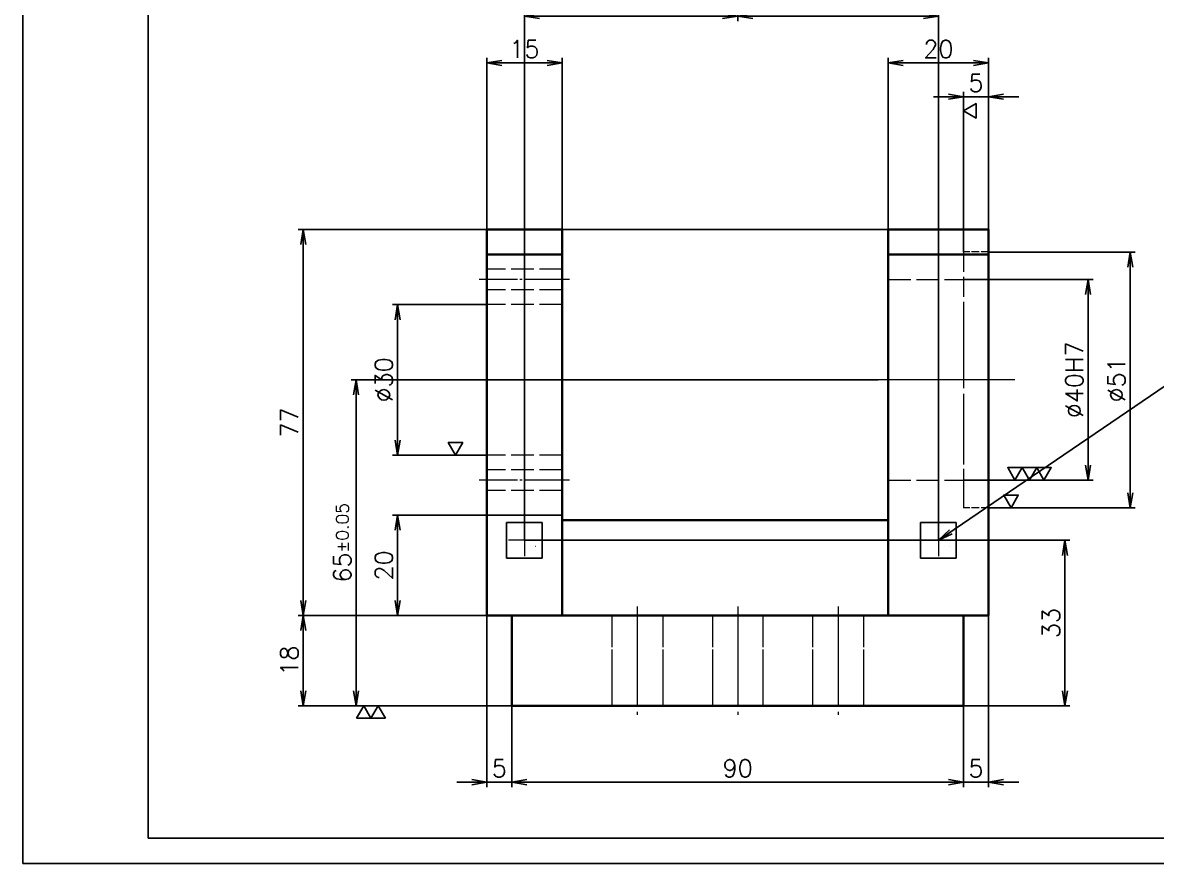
# Model space of a CAD drawing. Extents: x 0 to 18500, y -51 to 3802.
# Drawn here: x 11429.7 to 11655.7, y -5.1 to 162.5 of the extents above; entities that cross this region are included whole.
import ezdxf

# ---------------------------------------------------------------- set-up
doc = ezdxf.new("R2010")
doc.units = 0
doc.header["$MEASUREMENT"] = 0
for name, pattern in [('CENTER-HOKUTO', [23, 20, -1, 1, -1]), ('DASHED', [15, 12, -3]), ('HIDDEN-HOKUTO', [3.8, 2.5, -1.3])]:
    doc.linetypes.add(name, pattern=pattern)
doc.layers.get('0').update_dxf_attribs({"linetype": 'CONTINUOUS'})
doc.layers.get('DEFPOINTS').update_dxf_attribs({"linetype": 'CONTINUOUS'})
for name, color, linetype in [('AM_7', 2, 'CENTER-HOKUTO'), ('AM_HID', 1, 'HIDDEN-HOKUTO'), ('AM_VIS', 7, 'CONTINUOUS'), ('WORD_DIM', 253, 'CONTINUOUS')]:
    doc.layers.add(name, color=color, linetype=linetype)
doc.styles.get("Standard").update_dxf_attribs({"font": 'romans.shx', "bigfont": 'bigfont.shx'})
doc.dimstyles.get("Standard").update_dxf_attribs({"dimtxt": 3.5, "dimasz": 3, "dimexe": 1, "dimexo": 0, "dimgap": 1, "dimtad": 3, "dimdsep": 46, "dimtxsty": 'Standard', "dimblk1": 'OPEN', "dimblk2": 'OPEN', "dimsah": 1, "dimcen": 0, "dimclrd": 256, "dimclre": 256, "dimclrt": 3, "dimadec": 0, "dimazin": 0, "dimtfac": 1, "dimtmove": 0, "dimatfit": 3, "dimldrblk": 'OPEN', "dimfxl": 0, "dimtolj": 1, "dimtzin": 0, "dimarcsym": 0})

# ---------------------------------------------------------------- blocks, each defined once
blk = doc.blocks.new('_OPEN')
at = {"color": 0}
for p, q in [((-1, 0.167), (0, 0)), ((-1, -0.167), (0, 0)), ((0, 0), (-1, 0))]:
    blk.add_line(p, q, dxfattribs=at)
blk = doc.blocks.new('*D798')
at = {"layer": 'DEFPOINTS', "color": 0, "linetype": 'Continuous', "ltscale": 5}
for p in [(11527.22, 26.29), (11617.22, 26.29), (11617.22, 11.06)]:
    blk.add_point(p, dxfattribs=at)
at = {"layer": 'WORD_DIM', "linetype": 'Continuous', "lineweight": -2, "ltscale": 5}
for p, q in [((11527.22, 26.29), (11527.22, 10.06)), ((11617.22, 26.29), (11617.22, 10.06)), ((11530.22, 11.06), (11614.22, 11.06))]:
    blk.add_line(p, q, dxfattribs=at)
at = {"layer": 'WORD_DIM', "linetype": 'Continuous', "lineweight": -2, "ltscale": 5, "xscale": 3, "yscale": 3, "zscale": 3, "rotation": 180}
blk.add_blockref('_OPEN', (11527.22, 11.06), dxfattribs=at)
at = {"layer": 'WORD_DIM', "linetype": 'Continuous', "lineweight": -2, "ltscale": 5, "xscale": 3, "yscale": 3, "zscale": 3}
blk.add_blockref('_OPEN', (11617.22, 11.06), dxfattribs=at)
at = {"layer": 'WORD_DIM', "color": 3, "linetype": 'Continuous', "ltscale": 5, "insert": (11572.22, 13.81), "char_height": 3.5, "attachment_point": 5}
blk.add_mtext('\\A1;90', dxfattribs=at)
blk = doc.blocks.new('*D799')
at = {"layer": 'DEFPOINTS', "color": 0, "linetype": 'Continuous', "ltscale": 5}
for p in [(11485.63, 44.29), (11527.22, 44.29), (11527.22, 26.29)]:
    blk.add_point(p, dxfattribs=at)
at = {"layer": 'WORD_DIM', "linetype": 'Continuous', "lineweight": -2, "ltscale": 5}
for p, q in [((11527.22, 44.29), (11484.63, 44.29)), ((11485.63, 29.29), (11485.63, 41.29)), ((11527.22, 26.29), (11484.63, 26.29))]:
    blk.add_line(p, q, dxfattribs=at)
at = {"layer": 'WORD_DIM', "linetype": 'Continuous', "lineweight": -2, "ltscale": 5, "xscale": 3, "yscale": 3, "zscale": 3}
for p, rotation in [((11485.63, 44.29), 90), ((11485.63, 26.29), 270)]:
    blk.add_blockref('_OPEN', p, dxfattribs=dict(at, rotation=rotation))
at = {"layer": 'WORD_DIM', "color": 3, "linetype": 'Continuous', "ltscale": 5, "insert": (11482.88, 35.29), "char_height": 3.5, "attachment_point": 5, "rotation": 90}
blk.add_mtext('\\A1;18', dxfattribs=at)
blk = doc.blocks.new('shiage2')
at = {"layer": 'WORD_DIM', "color": 3, "linetype": 'Continuous'}
for p, q in [((-1.44, 2.5), (4.33, 2.5)), ((0, 0), (-1.44, 2.5)), ((1.44, 2.5), (0, 0)), ((2.89, 0), (1.44, 2.5)), ((4.33, 2.5), (2.89, 0))]:
    blk.add_line(p, q, dxfattribs=at)
blk = doc.blocks.new('*D801')
at = {"layer": 'DEFPOINTS', "color": 0, "linetype": 'Continuous', "ltscale": 5}
for p in [(11522.22, 44.29), (11527.22, 44.29), (11527.22, 11.06)]:
    blk.add_point(p, dxfattribs=at)
at = {"layer": 'WORD_DIM', "linetype": 'Continuous', "lineweight": -2, "ltscale": 5}
for p, q in [((11522.22, 44.29), (11522.22, 10.06)), ((11527.22, 44.29), (11527.22, 10.06)), ((11519.22, 11.06), (11516.22, 11.06)), ((11522.22, 11.06), (11527.22, 11.06)), ((11530.22, 11.06), (11533.22, 11.06))]:
    blk.add_line(p, q, dxfattribs=at)
at = {"layer": 'WORD_DIM', "linetype": 'Continuous', "lineweight": -2, "ltscale": 5, "xscale": 3, "yscale": 3, "zscale": 3}
blk.add_blockref('_OPEN', (11522.22, 11.06), dxfattribs=at)
at = {"layer": 'WORD_DIM', "linetype": 'Continuous', "lineweight": -2, "ltscale": 5, "xscale": 3, "yscale": 3, "zscale": 3, "rotation": 180}
blk.add_blockref('_OPEN', (11527.22, 11.06), dxfattribs=at)
at = {"layer": 'WORD_DIM', "color": 3, "linetype": 'Continuous', "ltscale": 5, "insert": (11524.72, 13.81), "char_height": 3.5, "attachment_point": 5}
blk.add_mtext('\\A1;5', dxfattribs=at)
blk = doc.blocks.new('*D802')
at = {"layer": 'DEFPOINTS', "color": 0, "linetype": 'Continuous', "ltscale": 5}
for p in [(11617.22, 44.29), (11622.22, 44.29), (11622.22, 11.06)]:
    blk.add_point(p, dxfattribs=at)
at = {"layer": 'WORD_DIM', "linetype": 'Continuous', "lineweight": -2, "ltscale": 5}
for p, q in [((11617.22, 44.29), (11617.22, 10.06)), ((11622.22, 44.29), (11622.22, 10.06)), ((11614.22, 11.06), (11611.22, 11.06)), ((11617.22, 11.06), (11622.22, 11.06)), ((11625.22, 11.06), (11628.22, 11.06))]:
    blk.add_line(p, q, dxfattribs=at)
at = {"layer": 'WORD_DIM', "linetype": 'Continuous', "lineweight": -2, "ltscale": 5, "xscale": 3, "yscale": 3, "zscale": 3}
blk.add_blockref('_OPEN', (11617.22, 11.06), dxfattribs=at)
at = {"layer": 'WORD_DIM', "linetype": 'Continuous', "lineweight": -2, "ltscale": 5, "xscale": 3, "yscale": 3, "zscale": 3, "rotation": 180}
blk.add_blockref('_OPEN', (11622.22, 11.06), dxfattribs=at)
at = {"layer": 'WORD_DIM', "color": 3, "linetype": 'Continuous', "ltscale": 5, "insert": (11619.72, 13.81), "char_height": 3.5, "attachment_point": 5}
blk.add_mtext('\\A1;5', dxfattribs=at)
blk = doc.blocks.new('*D803')
at = {"layer": 'DEFPOINTS', "color": 0, "linetype": 'Continuous', "ltscale": 5}
for p in [(11522.22, 154.51), (11522.22, 121.29), (11537.22, 121.29)]:
    blk.add_point(p, dxfattribs=at)
at = {"layer": 'WORD_DIM', "linetype": 'Continuous', "lineweight": -2, "ltscale": 5}
for p, q in [((11522.22, 121.29), (11522.22, 155.51)), ((11534.22, 154.51), (11525.22, 154.51)), ((11537.22, 121.29), (11537.22, 155.51))]:
    blk.add_line(p, q, dxfattribs=at)
at = {"layer": 'WORD_DIM', "linetype": 'Continuous', "lineweight": -2, "ltscale": 5, "xscale": 3, "yscale": 3, "zscale": 3, "rotation": 180}
blk.add_blockref('_OPEN', (11522.22, 154.51), dxfattribs=at)
at = {"layer": 'WORD_DIM', "linetype": 'Continuous', "lineweight": -2, "ltscale": 5, "xscale": 3, "yscale": 3, "zscale": 3}
blk.add_blockref('_OPEN', (11537.22, 154.51), dxfattribs=at)
at = {"layer": 'WORD_DIM', "color": 3, "linetype": 'Continuous', "ltscale": 5, "insert": (11529.72, 157.26), "char_height": 3.5, "attachment_point": 5}
blk.add_mtext('\\A1;15', dxfattribs=at)
blk = doc.blocks.new('*D804')
at = {"layer": 'DEFPOINTS', "color": 0, "linetype": 'Continuous', "ltscale": 5}
for p in [(11622.22, 154.51), (11622.22, 142.29), (11602.22, 121.29)]:
    blk.add_point(p, dxfattribs=at)
at = {"layer": 'WORD_DIM', "linetype": 'Continuous', "lineweight": -2, "ltscale": 5}
for p, q in [((11602.22, 121.29), (11602.22, 155.51)), ((11605.22, 154.51), (11619.22, 154.51)), ((11622.22, 142.29), (11622.22, 155.51))]:
    blk.add_line(p, q, dxfattribs=at)
at = {"layer": 'WORD_DIM', "linetype": 'Continuous', "lineweight": -2, "ltscale": 5, "xscale": 3, "yscale": 3, "zscale": 3, "rotation": 180}
blk.add_blockref('_OPEN', (11602.22, 154.51), dxfattribs=at)
at = {"layer": 'WORD_DIM', "linetype": 'Continuous', "lineweight": -2, "ltscale": 5, "xscale": 3, "yscale": 3, "zscale": 3}
blk.add_blockref('_OPEN', (11622.22, 154.51), dxfattribs=at)
at = {"layer": 'WORD_DIM', "color": 3, "linetype": 'Continuous', "ltscale": 5, "insert": (11612.22, 157.26), "char_height": 3.5, "attachment_point": 5}
blk.add_mtext('\\A1;20', dxfattribs=at)
blk = doc.blocks.new('*D805')
at = {"layer": 'DEFPOINTS', "color": 0, "linetype": 'Continuous', "ltscale": 5}
for p in [(11537.22, 64.29), (11504.45, 44.29), (11537.22, 44.29)]:
    blk.add_point(p, dxfattribs=at)
at = {"layer": 'WORD_DIM', "linetype": 'Continuous', "lineweight": -2, "ltscale": 5}
for p, q in [((11537.22, 64.29), (11503.45, 64.29)), ((11504.45, 61.29), (11504.45, 47.29)), ((11537.22, 44.29), (11503.45, 44.29))]:
    blk.add_line(p, q, dxfattribs=at)
at = {"layer": 'WORD_DIM', "linetype": 'Continuous', "lineweight": -2, "ltscale": 5, "xscale": 3, "yscale": 3, "zscale": 3}
for p, rotation in [((11504.45, 64.29), 90), ((11504.45, 44.29), 270)]:
    blk.add_blockref('_OPEN', p, dxfattribs=dict(at, rotation=rotation))
at = {"layer": 'WORD_DIM', "color": 3, "linetype": 'Continuous', "ltscale": 5, "insert": (11501.7, 54.29), "char_height": 3.5, "attachment_point": 5, "rotation": 90}
blk.add_mtext('\\A1;20', dxfattribs=at)
blk = doc.blocks.new('*D808')
at = {"layer": 'DEFPOINTS', "color": 0, "linetype": 'Continuous', "ltscale": 5}
for p in [(11485.63, 121.29), (11602.22, 121.29), (11522.22, 44.29)]:
    blk.add_point(p, dxfattribs=at)
at = {"layer": 'WORD_DIM', "linetype": 'Continuous', "lineweight": -2, "ltscale": 5}
for p, q in [((11602.22, 121.29), (11484.63, 121.29)), ((11485.63, 47.29), (11485.63, 118.29)), ((11522.22, 44.29), (11484.63, 44.29))]:
    blk.add_line(p, q, dxfattribs=at)
at = {"layer": 'WORD_DIM', "linetype": 'Continuous', "lineweight": -2, "ltscale": 5, "xscale": 3, "yscale": 3, "zscale": 3}
for p, rotation in [((11485.63, 121.29), 90), ((11485.63, 44.29), 270)]:
    blk.add_blockref('_OPEN', p, dxfattribs=dict(at, rotation=rotation))
at = {"layer": 'WORD_DIM', "color": 3, "linetype": 'Continuous', "ltscale": 5, "insert": (11482.88, 82.79), "char_height": 3.5, "attachment_point": 5, "rotation": 90}
blk.add_mtext('\\A1;77', dxfattribs=at)
blk = doc.blocks.new('MARK_M6BOLT')
at = {"color": 3, "linetype": 'Continuous'}
for p, q in [((-1.77, 1.77), (1.77, 1.77)), ((-1.77, -1.77), (-1.77, 1.77)), ((1.77, -1.77), (1.77, 1.77)), ((-1.77, -1.77), (1.77, -1.77))]:
    blk.add_line(p, q, dxfattribs=at)
blk = doc.blocks.new('*D819')
at = {"layer": 'DEFPOINTS', "color": 0, "linetype": 'Continuous', "ltscale": 5}
for p in [(11529.72, 59.29), (11637.43, 59.29), (11617.22, 26.29)]:
    blk.add_point(p, dxfattribs=at)
at = {"layer": 'WORD_DIM', "linetype": 'Continuous', "lineweight": -2, "ltscale": 5}
for p, q in [((11529.72, 59.29), (11638.43, 59.29)), ((11637.43, 29.29), (11637.43, 56.29)), ((11617.22, 26.29), (11638.43, 26.29))]:
    blk.add_line(p, q, dxfattribs=at)
at = {"layer": 'WORD_DIM', "linetype": 'Continuous', "lineweight": -2, "ltscale": 5, "xscale": 3, "yscale": 3, "zscale": 3}
for p, rotation in [((11637.43, 59.29), 90), ((11637.43, 26.29), 270)]:
    blk.add_blockref('_OPEN', p, dxfattribs=dict(at, rotation=rotation))
at = {"layer": 'WORD_DIM', "color": 3, "linetype": 'Continuous', "ltscale": 5, "insert": (11634.68, 42.79), "char_height": 3.5, "attachment_point": 5, "rotation": 90}
blk.add_mtext('\\A1;33', dxfattribs=at)
blk = doc.blocks.new('*D820')
at = {"layer": 'DEFPOINTS', "color": 0, "linetype": 'Continuous', "ltscale": 5}
for p in [(11572.22, 226.51), (11612.22, 163.84), (11612.22, 59.29)]:
    blk.add_point(p, dxfattribs=at)
at = {"layer": 'WORD_DIM', "linetype": 'Continuous', "lineweight": -2, "ltscale": 5}
for p, q in [((11572.22, 226.51), (11572.22, 162.84)), ((11575.22, 163.84), (11609.22, 163.84)), ((11612.22, 59.29), (11612.22, 164.84))]:
    blk.add_line(p, q, dxfattribs=at)
at = {"layer": 'WORD_DIM', "linetype": 'Continuous', "lineweight": -2, "ltscale": 5, "xscale": 3, "yscale": 3, "zscale": 3, "rotation": 180}
blk.add_blockref('_OPEN', (11572.22, 163.84), dxfattribs=at)
at = {"layer": 'WORD_DIM', "linetype": 'Continuous', "lineweight": -2, "ltscale": 5, "xscale": 3, "yscale": 3, "zscale": 3}
blk.add_blockref('_OPEN', (11612.22, 163.84), dxfattribs=at)
at = {"layer": 'WORD_DIM', "color": 3, "linetype": 'Continuous', "ltscale": 5, "insert": (11592.22, 166.59), "char_height": 3.5, "attachment_point": 5}
blk.add_mtext('\\A1;40', dxfattribs=at)
blk = doc.blocks.new('*D821')
at = {"layer": 'DEFPOINTS', "color": 0, "linetype": 'Continuous', "ltscale": 5}
for p in [(11572.22, 226.51), (11572.22, 163.84), (11529.72, 59.29)]:
    blk.add_point(p, dxfattribs=at)
at = {"layer": 'WORD_DIM', "linetype": 'Continuous', "lineweight": -2, "ltscale": 5}
for p, q in [((11572.22, 226.51), (11572.22, 162.84)), ((11529.72, 59.29), (11529.72, 164.84)), ((11532.72, 163.84), (11569.22, 163.84))]:
    blk.add_line(p, q, dxfattribs=at)
at = {"layer": 'WORD_DIM', "linetype": 'Continuous', "lineweight": -2, "ltscale": 5, "xscale": 3, "yscale": 3, "zscale": 3, "rotation": 180}
blk.add_blockref('_OPEN', (11529.72, 163.84), dxfattribs=at)
at = {"layer": 'WORD_DIM', "linetype": 'Continuous', "lineweight": -2, "ltscale": 5, "xscale": 3, "yscale": 3, "zscale": 3}
blk.add_blockref('_OPEN', (11572.22, 163.84), dxfattribs=at)
at = {"layer": 'WORD_DIM', "color": 3, "linetype": 'Continuous', "ltscale": 5, "insert": (11550.97, 166.59), "char_height": 3.5, "attachment_point": 5}
blk.add_mtext('\\A1;42.5', dxfattribs=at)
blk = doc.blocks.new('*D787')
at = {"layer": 'DEFPOINTS', "color": 0, "linetype": 'Continuous'}
for p in [(11622.22, 116.79), (11622.22, 65.79), (11650.46, 65.79)]:
    blk.add_point(p, dxfattribs=at)
at = {"layer": 'WORD_DIM', "linetype": 'Continuous', "lineweight": -2}
for p, q in [((11622.22, 116.79), (11651.46, 116.79)), ((11650.46, 113.79), (11650.46, 68.79)), ((11622.22, 65.79), (11651.46, 65.79))]:
    blk.add_line(p, q, dxfattribs=at)
at = {"layer": 'WORD_DIM', "linetype": 'Continuous', "lineweight": -2, "xscale": 3, "yscale": 3, "zscale": 3}
for p, rotation in [((11650.46, 116.79), 90), ((11650.46, 65.79), 270)]:
    blk.add_blockref('_OPEN', p, dxfattribs=dict(at, rotation=rotation))
at = {"layer": 'WORD_DIM', "color": 3, "linetype": 'Continuous', "insert": (11647.71, 91.29), "char_height": 3.5, "attachment_point": 5, "rotation": 90}
blk.add_mtext('\\A1;%%c51', dxfattribs=at)
blk = doc.blocks.new('*D788')
at = {"layer": 'DEFPOINTS', "color": 0, "linetype": 'Continuous'}
for p in [(11617.22, 147.75), (11622.22, 121.29), (11617.22, 116.79)]:
    blk.add_point(p, dxfattribs=at)
at = {"layer": 'WORD_DIM', "linetype": 'Continuous', "lineweight": -2}
for p, q in [((11614.22, 147.75), (11611.22, 147.75)), ((11617.22, 116.79), (11617.22, 148.75)), ((11622.22, 147.75), (11617.22, 147.75)), ((11622.22, 121.29), (11622.22, 148.75)), ((11625.22, 147.75), (11628.22, 147.75))]:
    blk.add_line(p, q, dxfattribs=at)
at = {"layer": 'WORD_DIM', "linetype": 'Continuous', "lineweight": -2, "xscale": 3, "yscale": 3, "zscale": 3}
blk.add_blockref('_OPEN', (11617.22, 147.75), dxfattribs=at)
at = {"layer": 'WORD_DIM', "linetype": 'Continuous', "lineweight": -2, "xscale": 3, "yscale": 3, "zscale": 3, "rotation": 180}
blk.add_blockref('_OPEN', (11622.22, 147.75), dxfattribs=at)
at = {"layer": 'WORD_DIM', "color": 3, "linetype": 'Continuous', "insert": (11619.72, 150.5), "char_height": 3.5, "attachment_point": 5}
blk.add_mtext('\\A1;5', dxfattribs=at)
blk = doc.blocks.new('*D789')
at = {"layer": 'DEFPOINTS', "color": 0, "linetype": 'Continuous'}
for p in [(11522.22, 106.29), (11504.45, 76.29), (11522.22, 76.29)]:
    blk.add_point(p, dxfattribs=at)
at = {"layer": 'WORD_DIM', "linetype": 'Continuous', "lineweight": -2}
for p, q in [((11522.22, 106.29), (11503.45, 106.29)), ((11504.45, 103.29), (11504.45, 79.29)), ((11522.22, 76.29), (11503.45, 76.29))]:
    blk.add_line(p, q, dxfattribs=at)
at = {"layer": 'WORD_DIM', "linetype": 'Continuous', "lineweight": -2, "xscale": 3, "yscale": 3, "zscale": 3}
for p, rotation in [((11504.45, 106.29), 90), ((11504.45, 76.29), 270)]:
    blk.add_blockref('_OPEN', p, dxfattribs=dict(at, rotation=rotation))
at = {"layer": 'WORD_DIM', "color": 3, "linetype": 'Continuous', "insert": (11501.7, 91.29), "char_height": 3.5, "attachment_point": 5, "rotation": 90}
blk.add_mtext('\\A1;%%c30', dxfattribs=at)
blk = doc.blocks.new('*D790')
at = {"layer": 'DEFPOINTS', "color": 0, "linetype": 'Continuous'}
for p in [(11496.18, 91.29), (11600.22, 91.29), (11527.22, 26.29)]:
    blk.add_point(p, dxfattribs=at)
at = {"layer": 'WORD_DIM', "linetype": 'Continuous', "lineweight": -2}
for p, q in [((11600.22, 91.29), (11495.18, 91.29)), ((11496.18, 29.29), (11496.18, 88.29)), ((11527.22, 26.29), (11495.18, 26.29))]:
    blk.add_line(p, q, dxfattribs=at)
at = {"layer": 'WORD_DIM', "linetype": 'Continuous', "lineweight": -2, "xscale": 3, "yscale": 3, "zscale": 3}
for p, rotation in [((11496.18, 91.29), 90), ((11496.18, 26.29), 270)]:
    blk.add_blockref('_OPEN', p, dxfattribs=dict(at, rotation=rotation))
at = {"layer": 'WORD_DIM', "color": 3, "linetype": 'Continuous', "insert": (11493.43, 58.79), "char_height": 3.5, "attachment_point": 5, "rotation": 90}
blk.add_mtext('\\A1;65{\\H0.715x;%%p0.05}', dxfattribs=at)
blk = doc.blocks.new('*D755')
at = {"layer": 'DEFPOINTS', "color": 0, "linetype": 'Continuous'}
for p in [(11617.22, 111.29), (11617.22, 71.29), (11642.06, 71.29)]:
    blk.add_point(p, dxfattribs=at)
at = {"layer": 'WORD_DIM', "linetype": 'Continuous', "lineweight": -2}
for p, q in [((11617.22, 111.29), (11643.06, 111.29)), ((11642.06, 108.29), (11642.06, 74.29)), ((11617.22, 71.29), (11643.06, 71.29))]:
    blk.add_line(p, q, dxfattribs=at)
at = {"layer": 'WORD_DIM', "linetype": 'Continuous', "lineweight": -2, "xscale": 3, "yscale": 3, "zscale": 3}
for p, rotation in [((11642.06, 111.29), 90), ((11642.06, 71.29), 270)]:
    blk.add_blockref('_OPEN', p, dxfattribs=dict(at, rotation=rotation))
at = {"layer": 'WORD_DIM', "color": 3, "linetype": 'Continuous', "insert": (11639.31, 91.29), "char_height": 3.5, "attachment_point": 5, "rotation": 90}
blk.add_mtext('\\A1;%%C40H7', dxfattribs=at)

msp = doc.modelspace()

# ---------------------------------------------------------------- linework, layer by layer
at = {"layer": 'AM_7', "lineweight": 13, "ltscale": 0.45}
for p, q in [((11538.71654, 111.29388), (11520.71654, 111.29388)), ((11538.71654, 91.29388), (11520.71654, 91.29388)), ((11538.71654, 71.29388), (11520.71654, 71.29388))]:
    msp.add_line(p, q, dxfattribs=at)
at = {"layer": 'AM_7', "lineweight": 13}
for p, q in [((11627.47724, 91.29388), (11597.13372, 91.29388)), ((11624.21654, 91.29388), (11600.21654, 91.29388)), ((11529.71654, 62.48993), (11529.71654, 56.09784)), ((11612.21654, 62.48993), (11612.21654, 56.09784)), ((11532.9138, 59.29388), (11526.52122, 59.29388)), ((11615.4138, 59.29388), (11609.02122, 59.29388)), ((11552.21654, 46.09393), (11552.21654, 24.49328)), ((11572.21654, 46.09393), (11572.21654, 24.49328)), ((11592.21654, 46.09393), (11592.21654, 24.49328))]:
    msp.add_line(p, q, dxfattribs=at)
at = {"layer": 'AM_7', "lineweight": 13, "ltscale": 0.159802}
for p, q in [((11529.71654, 62.48993), (11529.71654, 56.09784)), ((11612.21654, 62.48993), (11612.21654, 56.09784)), ((11532.91283, 59.29388), (11526.52074, 59.29388)), ((11615.41283, 59.29388), (11609.02074, 59.29388))]:
    msp.add_line(p, q, dxfattribs=at)
at = {"layer": 'AM_HID', "lineweight": 13}
for p, q in [((11537.21654, 116.29388), (11522.21654, 116.29388)), ((11617.21654, 103.51922), (11617.21654, 65.79388)), ((11547.1638, 44.29388), (11547.1638, 26.29388)), ((11547.1638, 44.29388), (11547.1638, 26.29388)), ((11557.26927, 44.29388), (11557.26927, 26.29388)), ((11557.26927, 44.29388), (11557.26927, 26.29388)), ((11567.21654, 44.29388), (11567.21654, 26.29388)), ((11567.21654, 44.29388), (11567.21654, 26.29388)), ((11577.21654, 44.29388), (11577.21654, 26.29388)), ((11577.21654, 44.29388), (11577.21654, 26.29388)), ((11587.1638, 44.29388), (11587.1638, 26.29388)), ((11587.1638, 44.29388), (11587.1638, 26.29388)), ((11597.26927, 44.29388), (11597.26927, 26.29388)), ((11597.26927, 44.29388), (11597.26927, 26.29388))]:
    msp.add_line(p, q, dxfattribs=at)
at = {"layer": 'AM_HID', "color": 1, "linetype": 'DASHED', "lineweight": 13, "ltscale": 0.375}
for p, q in [((11537.21654, 116.29388), (11522.21654, 116.29388)), ((11537.21654, 113.36084), (11522.21654, 113.36084)), ((11537.21654, 113.36084), (11522.21654, 113.36084)), ((11602.21654, 111.29388), (11617.21654, 111.29388)), ((11537.21654, 109.22686), (11522.21654, 109.22686)), ((11537.21654, 109.22686), (11522.21654, 109.22686)), ((11537.21654, 106.29388), (11522.21654, 106.29388)), ((11537.21654, 76.29388), (11522.21654, 76.29388)), ((11537.21654, 73.36084), (11522.21654, 73.36084)), ((11537.21654, 73.36084), (11522.21654, 73.36084)), ((11602.21654, 71.29388), (11617.21654, 71.29388)), ((11537.21654, 69.22686), (11522.21654, 69.22686)), ((11537.21654, 69.22686), (11522.21654, 69.22686))]:
    msp.add_line(p, q, dxfattribs=at)
at = {"layer": 'AM_HID', "color": 1, "linetype": 'DASHED', "lineweight": 13}
for p, q in [((11602.21654, 116.29388), (11622.21654, 116.29388)), ((11617.21654, 103.51922), (11617.21654, 65.79388)), ((11602.21654, 84.29388), (11602.21654, 44.29388))]:
    msp.add_line(p, q, dxfattribs=at)
at = {"layer": 'AM_HID', "color": 1, "linetype": 'DASHED', "lineweight": 13, "ltscale": 0.331866}
msp.add_line((11617.21654, 116.79388), (11617.21654, 103.51922), dxfattribs=at)
at = {"layer": 'AM_HID', "color": 1, "linetype": 'DASHED', "lineweight": 13, "ltscale": 0.125}
for p, q in [((11622.21654, 116.79388), (11617.21654, 116.79388)), ((11622.21654, 65.79388), (11617.21654, 65.79388))]:
    msp.add_line(p, q, dxfattribs=at)
at = {"layer": 'AM_HID', "color": 1, "linetype": 'DASHED', "lineweight": 13, "ltscale": 0.45}
for p, q in [((11547.1638, 44.29388), (11547.1638, 26.29388)), ((11547.1638, 44.29388), (11547.1638, 26.29388)), ((11557.26976, 44.29388), (11557.26976, 26.29388)), ((11557.26976, 44.29388), (11557.26976, 26.29388)), ((11567.21654, 44.29388), (11567.21654, 26.29388)), ((11567.21654, 44.29388), (11567.21654, 26.29388)), ((11577.21654, 44.29388), (11577.21654, 26.29388)), ((11577.21654, 44.29388), (11577.21654, 26.29388)), ((11587.1638, 44.29388), (11587.1638, 26.29388)), ((11587.1638, 44.29388), (11587.1638, 26.29388)), ((11597.26976, 44.29388), (11597.26976, 26.29388)), ((11597.26976, 44.29388), (11597.26976, 26.29388))]:
    msp.add_line(p, q, dxfattribs=at)
at = {"layer": 'AM_HID', "color": 1, "linetype": 'DASHED', "lineweight": 13}
for centre in [(11529.71654, 59.29388), (11612.21654, 59.29388)]:
    msp.add_arc(centre, 2.4585, 331.3510345, 332.3978908, dxfattribs=at)
at = {"layer": 'AM_VIS', "linetype": 'Continuous'}
for p, q in [((11454.71906, -0.13158), (11454.71906, 286.86842)), ((11844.71906, -0.13158), (11454.71906, -0.13158))]:
    msp.add_line(p, q, dxfattribs=at)
at = {"layer": 'AM_VIS', "lineweight": 35, "ltscale": 0.375}
for p, q in [((11537.21654, 121.29388), (11522.21654, 121.29388)), ((11537.21654, 121.29388), (11522.21654, 121.29388)), ((11537.21654, 116.29388), (11522.21654, 116.29388)), ((11537.21654, 116.29388), (11522.21654, 116.29388)), ((11522.21654, 44.29388), (11537.21654, 44.29388)), ((11522.21654, 44.29388), (11537.21654, 44.29388))]:
    msp.add_line(p, q, dxfattribs=at)
at = {"layer": 'AM_VIS', "lineweight": 35, "ltscale": 0.075}
for p, q in [((11522.21654, 118.29388), (11522.21654, 121.29388)), ((11522.21654, 118.29388), (11522.21654, 121.29388)), ((11537.21654, 118.29388), (11537.21654, 121.29388)), ((11537.21654, 118.29388), (11537.21654, 121.29388))]:
    msp.add_line(p, q, dxfattribs=at)
at = {"layer": 'AM_VIS', "lineweight": 35}
for p, q in [((11522.21654, 121.29388), (11522.21654, 44.29388)), ((11537.21654, 121.29388), (11537.21654, 44.29388)), ((11602.21654, 121.29388), (11602.21654, 44.29388)), ((11602.21654, 121.29388), (11622.21654, 121.29388)), ((11602.21654, 121.29388), (11602.21654, 44.29388)), ((11602.21654, 121.29388), (11622.21654, 121.29388)), ((11622.21654, 121.29388), (11622.21654, 44.29388)), ((11622.21654, 121.29388), (11622.21654, 44.29388)), ((11602.21654, 116.29388), (11622.21654, 116.29388)), ((11537.21654, 84.29388), (11537.21654, 44.29388)), ((11537.21654, 84.29388), (11537.21654, 44.29388)), ((11537.21654, 63.29388), (11602.21654, 63.29388)), ((11537.21654, 63.29388), (11602.21654, 63.29388)), ((11527.21654, 44.29388), (11617.21654, 44.29388)), ((11527.21654, 44.29388), (11617.21654, 44.29388)), ((11537.21654, 44.29388), (11602.21654, 44.29388)), ((11537.21654, 44.29388), (11602.21654, 44.29388)), ((11622.21654, 44.29388), (11602.21654, 44.29388)), ((11602.21654, 44.29388), (11622.21654, 44.29388)), ((11527.21654, 26.29388), (11617.21654, 26.29388)), ((11527.21654, 26.29388), (11617.21654, 26.29388))]:
    msp.add_line(p, q, dxfattribs=at)
at = {"layer": 'AM_VIS', "lineweight": 35, "ltscale": 0.125}
for p, q in [((11602.21654, 121.29388), (11602.21654, 116.29388)), ((11622.21654, 121.29388), (11622.21654, 116.29388))]:
    msp.add_line(p, q, dxfattribs=at)
at = {"layer": 'AM_VIS', "lineweight": 35, "ltscale": 0.45}
for p, q in [((11527.21654, 26.29388), (11527.21654, 44.29388)), ((11527.21654, 26.29388), (11527.21654, 44.29388)), ((11617.21654, 26.29388), (11617.21654, 44.29388)), ((11617.21654, 26.29388), (11617.21654, 44.29388))]:
    msp.add_line(p, q, dxfattribs=at)
at = {"layer": 'WORD_DIM', "linetype": 'Continuous'}
for p, q in [((11429.71906, -5.13158), (11429.71906, 291.86842)), ((11849.71906, -5.13158), (11429.71906, -5.13158))]:
    msp.add_line(p, q, dxfattribs=at)
at = {"layer": 'WORD_DIM', "color": 3, "linetype": 'Continuous'}
for points in [[(11617.21654, 144.94697), (11619.71935, 146.39197), (11619.71935, 143.50197)], [(11515.98734, 76.29388), (11514.54234, 78.79669), (11517.43234, 78.79669)], [(11627.48127, 71.29388), (11626.03627, 73.79669), (11634.70627, 73.79669), (11633.26127, 71.29388), (11631.81627, 73.79669), (11630.37127, 71.29388), (11628.92627, 73.79669)], [(11626.6963, 65.79388), (11625.2513, 68.29669), (11628.1413, 68.29669)]]:
    msp.add_lwpolyline(points, close=True, dxfattribs=at)

# ---------------------------------------------------------------- block references
at = {"layer": 'WORD_DIM', "color": 3, "linetype": 'CENTER-HOKUTO', "ltscale": 5, "xscale": 2, "yscale": 2, "zscale": 2}
for p in [(11529.71654, 59.29388), (11612.21654, 59.29388)]:
    msp.add_blockref('MARK_M6BOLT', p, dxfattribs=at)
at = {"layer": 'WORD_DIM', "color": 3, "linetype": 'Continuous', "ltscale": 5, "rotation": 180}
msp.add_blockref('shiage2', (11500.5689, 26.29388), dxfattribs=at)

# ---------------------------------------------------------------- dimensions: what is measured, and where the dimension line sits
at = {"layer": 'WORD_DIM', "linetype": 'Continuous', "ltscale": 5}
for base, p1, p2, picture, middle in [((11572.21654, 163.84401), (11529.71751, 59.29388), (11572.21654, 226.51272), '*D821', (11550.96702, 166.59401)), ((11612.21751, 163.84401), (11572.21654, 226.51272), (11612.21751, 59.29388), '*D820', (11592.21702, 166.59401)), ((11522.21654, 154.51285), (11537.21654, 121.29388), (11522.21654, 121.29388), '*D803', (11529.71654, 157.26285)), ((11622.21654, 154.51285), (11602.21654, 121.29388), (11622.21654, 142.29388), '*D804', (11612.21654, 157.26285)), ((11527.21654, 11.06274), (11522.21654, 44.29388), (11527.21654, 44.29388), '*D801', (11524.71654, 13.81274)), ((11622.21654, 11.06274), (11617.21654, 44.29388), (11622.21654, 44.29388), '*D802', (11619.71654, 13.81274))]:
    dim = msp.add_linear_dim(base=base, p1=p1, p2=p2, dimstyle='Standard', dxfattribs=at)
    dim.commit()
    dim.dimension.update_dxf_attribs({"geometry": picture, "text_midpoint": middle})
at = {"layer": 'WORD_DIM', "linetype": 'Continuous'}
dim = msp.add_linear_dim(base=(11617.21654, 147.75286), p1=(11622.21654, 121.29388), p2=(11617.21654, 116.79388), dimstyle='Standard', dxfattribs=at)
dim.commit()
dim.dimension.update_dxf_attribs({"geometry": '*D788', "text_midpoint": (11619.71654, 150.50286)})
at = {"layer": 'WORD_DIM', "linetype": 'Continuous', "ltscale": 5}
for base, p1, p2, picture, middle in [((11485.62763, 121.29388), (11522.21654, 44.29388), (11602.21654, 121.29388), '*D808', (11482.87763, 82.79388)), ((11504.44892, 44.29388), (11537.21654, 64.29388), (11537.21654, 44.29388), '*D805', (11501.69892, 54.29388)), ((11637.43357, 59.29388), (11617.21654, 26.29388), (11529.71751, 59.29388), '*D819', (11634.68357, 42.79388))]:
    dim = msp.add_linear_dim(base=base, p1=p1, p2=p2, angle=90, dimstyle='Standard', dxfattribs=at)
    dim.commit()
    dim.dimension.update_dxf_attribs({"geometry": picture, "text_midpoint": middle})
at = {"layer": 'WORD_DIM', "linetype": 'Continuous'}
for base, p1, p2, text, picture, middle in [((11650.45508, 65.79388), (11622.21654, 116.79388), (11622.21654, 65.79388), '%%c<>', '*D787', (11647.70508, 91.29388)), ((11642.0595, 71.29388), (11617.21654, 111.29388), (11617.21654, 71.29388), '%%C<>H7', '*D755', (11639.3095, 91.29388)), ((11504.44892, 76.29388), (11522.21654, 106.29388), (11522.21654, 76.29388), '%%c<>', '*D789', (11501.69892, 91.29388)), ((11496.18308, 91.29388), (11527.21654, 26.29388), (11600.21654, 91.29388), '<>{\\H0.715x;%%p0.05}', '*D790', (11493.43308, 58.79388))]:
    dim = msp.add_linear_dim(base=base, p1=p1, p2=p2, angle=90, text=text, dimstyle='Standard', dxfattribs=at)
    dim.commit()
    dim.dimension.update_dxf_attribs({"geometry": picture, "text_midpoint": middle})
at = {"layer": 'WORD_DIM', "color": 3, "linetype": 'Continuous', "ltscale": 5}
dim = msp.add_linear_dim(base=(11485.62763, 44.29388), p1=(11527.21654, 26.29388), p2=(11527.21654, 44.29388), angle=90, dimstyle='Standard', dxfattribs=at)
dim.commit()
dim.dimension.update_dxf_attribs({"geometry": '*D799', "text_midpoint": (11482.87763, 35.29388)})
dim = msp.add_linear_dim(base=(11617.21654, 11.06274), p1=(11527.21654, 26.29388), p2=(11617.21654, 26.29388), dimstyle='Standard', dxfattribs=at)
dim.commit()
dim.dimension.update_dxf_attribs({"geometry": '*D798', "text_midpoint": (11572.21654, 13.81274)})

# ---------------------------------------------------------------- leaders
at = {"layer": 'WORD_DIM', "linetype": 'Continuous', "ltscale": 5, "annotation_type": 0, "has_hookline": 1, "hookline_direction": 0, "text_width": 41.36667}
msp.add_leader([(11612.21654, 59.29388), (11657.62149, 90.24512), (11660.62149, 90.24512)], dimstyle='Standard', dxfattribs=at)

doc.saveas('drawing.dxf')
